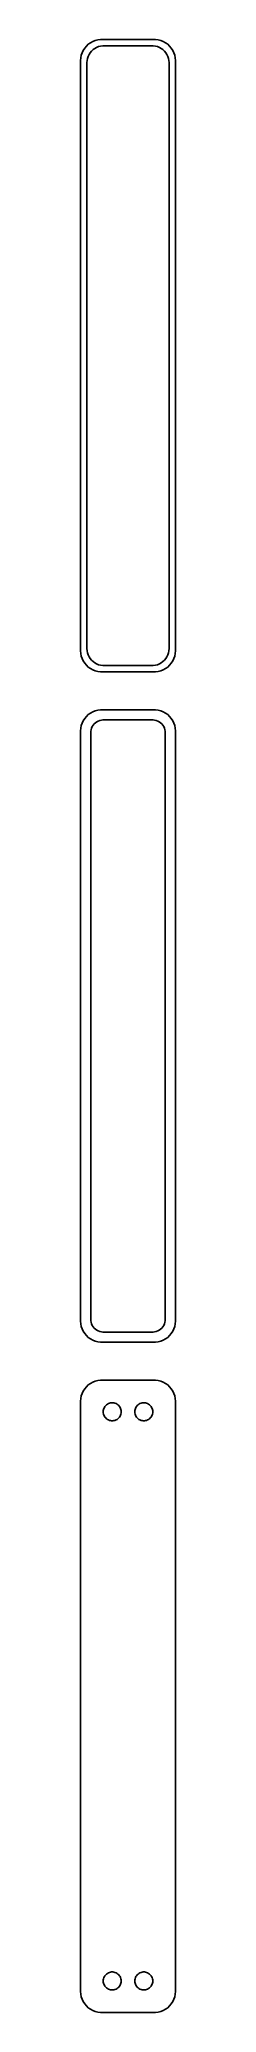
# Model space of a CAD drawing. Header units: metres. Extents: x -11 to 11, y 402 to 870.
import ezdxf

# ---------------------------------------------------------------- set-up
doc = ezdxf.new("R2010")
doc.units = ezdxf.units.M

msp = doc.modelspace()

# ---------------------------------------------------------------- linework, layer by layer
for p, q in [((-11.0929, 866.243), (-11.2106, 865.627)), ((-10.8989, 866.841), (-11.0929, 866.243)), ((-10.6315, 867.409), (-10.8989, 866.841)), ((-10.2951, 867.939), (-10.6315, 867.409)), ((-9.89484, 868.423), (-10.2951, 867.939)), ((-9.43712, 868.853), (-9.89484, 868.423)), ((-9.62433, 865.495), (-9.4691, 865.972)), ((-9.4691, 865.972), (-9.25522, 866.427)), ((-8.92912, 869.222), (-9.43712, 868.853)), ((-9.25522, 866.427), (-8.98605, 866.851)), ((-8.98605, 866.851), (-8.66586, 867.238)), ((-8.37889, 869.524), (-8.92912, 869.222)), ((-8.66586, 867.238), (-8.29968, 867.582)), ((-7.79507, 869.755), (-8.37889, 869.524)), ((-8.29968, 867.582), (-7.8933, 867.877)), ((-7.8933, 867.877), (-7.45311, 868.119)), ((-7.1869, 869.911), (-7.79507, 869.755)), ((-7.45311, 868.119), (-6.98605, 868.304)), ((-6.56395, 869.99), (-7.1869, 869.911)), ((-6.98605, 868.304), (-6.49951, 868.429)), ((6.56395, 869.99), (-6.56395, 869.99)), ((-6.49951, 868.429), (-6.00116, 868.492)), ((-6.00116, 868.492), (6.00116, 868.492)), ((6.00116, 868.492), (6.49951, 868.429)), ((6.49951, 868.429), (6.98605, 868.304)), ((7.1869, 869.911), (6.56395, 869.99)), ((6.98605, 868.304), (7.45311, 868.119)), ((7.79507, 869.755), (7.1869, 869.911)), ((7.45311, 868.119), (7.8933, 867.877)), ((8.37889, 869.524), (7.79507, 869.755)), ((7.8933, 867.877), (8.29968, 867.582)), ((8.29968, 867.582), (8.66586, 867.238)), ((8.92912, 869.222), (8.37889, 869.524)), ((8.66586, 867.238), (8.98605, 866.851)), ((9.43712, 868.853), (8.92912, 869.222)), ((8.98605, 866.851), (9.25522, 866.427)), ((9.25522, 866.427), (9.4691, 865.972)), ((9.89484, 868.423), (9.43712, 868.853)), ((9.4691, 865.972), (9.62433, 865.495)), ((10.2951, 867.939), (9.89484, 868.423)), ((10.6315, 867.409), (10.2951, 867.939)), ((10.8989, 866.841), (10.6315, 867.409)), ((11.0929, 866.243), (10.8989, 866.841)), ((11.2106, 865.627), (11.0929, 866.243)), ((-11.2106, 865.627), (-11.25, 865)), ((-11.25, 865), (-11.25, 725)), ((-9.75, 864.5), (-9.71844, 865.001)), ((-9.75, 725.5), (-9.75, 864.5)), ((-9.71844, 865.001), (-9.62433, 865.495)), ((9.62433, 865.495), (9.71844, 865.001)), ((9.71844, 865.001), (9.75, 864.5)), ((9.75, 864.5), (9.75, 725.5)), ((11.25, 865), (11.2106, 865.627)), ((11.25, 725), (11.25, 865)), ((-9.71844, 724.999), (-9.75, 725.5)), ((9.75, 725.5), (9.71844, 724.999)), ((-11.25, 725), (-11.2106, 724.373)), ((-11.2106, 724.373), (-11.0929, 723.757)), ((-11.0929, 723.757), (-10.8989, 723.159)), ((-10.8989, 723.159), (-10.6315, 722.591)), ((-10.6315, 722.591), (-10.2951, 722.061)), ((-10.2951, 722.061), (-9.89484, 721.577)), ((-9.89484, 721.577), (-9.43712, 721.147)), ((-9.62433, 724.505), (-9.71844, 724.999)), ((-9.4691, 724.028), (-9.62433, 724.505)), ((-9.25522, 723.573), (-9.4691, 724.028)), ((-9.43712, 721.147), (-8.92912, 720.778)), ((-8.98605, 723.149), (-9.25522, 723.573)), ((-8.66586, 722.762), (-8.98605, 723.149)), ((-8.92912, 720.778), (-8.37889, 720.476)), ((-8.29968, 722.418), (-8.66586, 722.762)), ((-7.8933, 722.123), (-8.29968, 722.418)), ((-7.45311, 721.881), (-7.8933, 722.123)), ((-6.98605, 721.696), (-7.45311, 721.881)), ((-6.49951, 721.571), (-6.98605, 721.696)), ((-6.00116, 721.508), (-6.49951, 721.571)), ((6.00116, 721.508), (-6.00116, 721.508)), ((6.49951, 721.571), (6.00116, 721.508)), ((6.98605, 721.696), (6.49951, 721.571)), ((7.45311, 721.881), (6.98605, 721.696)), ((7.8933, 722.123), (7.45311, 721.881)), ((8.29968, 722.418), (7.8933, 722.123)), ((8.66586, 722.762), (8.29968, 722.418)), ((8.37889, 720.476), (8.92912, 720.778)), ((8.98605, 723.149), (8.66586, 722.762)), ((8.92912, 720.778), (9.43712, 721.147)), ((9.25522, 723.573), (8.98605, 723.149)), ((9.4691, 724.028), (9.25522, 723.573)), ((9.43712, 721.147), (9.89484, 721.577)), ((9.62433, 724.505), (9.4691, 724.028)), ((9.71844, 724.999), (9.62433, 724.505)), ((9.89484, 721.577), (10.2951, 722.061)), ((10.2951, 722.061), (10.6315, 722.591)), ((10.6315, 722.591), (10.8989, 723.159)), ((10.8989, 723.159), (11.0929, 723.757)), ((11.0929, 723.757), (11.2106, 724.373)), ((11.2106, 724.373), (11.25, 725)), ((-8.37889, 720.476), (-7.79507, 720.245)), ((-7.79507, 720.245), (-7.1869, 720.089)), ((-7.1869, 720.089), (-6.56395, 720.01)), ((-6.56395, 720.01), (6.56395, 720.01)), ((6.56395, 720.01), (7.1869, 720.089)), ((7.1869, 720.089), (7.79507, 720.245)), ((7.79507, 720.245), (8.37889, 720.476)), ((-11.0929, 707.243), (-11.2106, 706.627)), ((-10.8989, 707.841), (-11.0929, 707.243)), ((-10.6315, 708.409), (-10.8989, 707.841)), ((-10.2951, 708.939), (-10.6315, 708.409)), ((-9.89484, 709.423), (-10.2951, 708.939)), ((-9.43712, 709.853), (-9.89484, 709.423)), ((-8.92912, 710.222), (-9.43712, 709.853)), ((-8.37889, 710.524), (-8.92912, 710.222)), ((-8.64432, 706.646), (-8.47786, 707)), ((-8.47786, 707), (-8.2684, 707.33)), ((-7.79507, 710.755), (-8.37889, 710.524)), ((-8.2684, 707.33), (-8.01921, 707.631)), ((-8.01921, 707.631), (-7.73424, 707.899)), ((-7.1869, 710.911), (-7.79507, 710.755)), ((-7.73424, 707.899), (-7.41798, 708.128)), ((-7.41798, 708.128), (-7.07541, 708.317)), ((-6.56395, 710.99), (-7.1869, 710.911)), ((-7.07541, 708.317), (-6.71194, 708.461)), ((-6.71194, 708.461), (-6.3333, 708.558)), ((6.56395, 710.99), (-6.56395, 710.99)), ((-6.3333, 708.558), (-5.94545, 708.607)), ((-5.94545, 708.607), (5.94545, 708.607)), ((5.94545, 708.607), (6.3333, 708.558)), ((6.3333, 708.558), (6.71194, 708.461)), ((7.1869, 710.911), (6.56395, 710.99)), ((6.71194, 708.461), (7.07541, 708.317)), ((7.07541, 708.317), (7.41798, 708.128)), ((7.79507, 710.755), (7.1869, 710.911)), ((7.41798, 708.128), (7.73424, 707.899)), ((7.73424, 707.899), (8.01921, 707.631)), ((8.37889, 710.524), (7.79507, 710.755)), ((8.01921, 707.631), (8.2684, 707.33)), ((8.2684, 707.33), (8.47786, 707)), ((8.92912, 710.222), (8.37889, 710.524)), ((8.47786, 707), (8.64432, 706.646)), ((9.43712, 709.853), (8.92912, 710.222)), ((9.89484, 709.423), (9.43712, 709.853)), ((10.2951, 708.939), (9.89484, 709.423)), ((10.6315, 708.409), (10.2951, 708.939)), ((10.8989, 707.841), (10.6315, 708.409)), ((11.0929, 707.243), (10.8989, 707.841)), ((11.2106, 706.627), (11.0929, 707.243)), ((-11.2106, 706.627), (-11.25, 706)), ((-11.25, 706), (-11.25, 566)), ((-8.86292, 705.5), (-8.83836, 705.89)), ((-8.86292, 566.5), (-8.86292, 705.5)), ((-8.83836, 705.89), (-8.76512, 706.274)), ((-8.76512, 706.274), (-8.64432, 706.646)), ((8.64432, 706.646), (8.76512, 706.274)), ((8.76512, 706.274), (8.83836, 705.89)), ((8.83836, 705.89), (8.86292, 705.5)), ((8.86292, 705.5), (8.86292, 566.5)), ((11.25, 706), (11.2106, 706.627)), ((11.25, 566), (11.25, 706)), ((-8.83836, 566.11), (-8.86292, 566.5)), ((8.86292, 566.5), (8.83836, 566.11)), ((-11.25, 566), (-11.2106, 565.373)), ((-11.2106, 565.373), (-11.0929, 564.757)), ((-11.0929, 564.757), (-10.8989, 564.159)), ((-10.8989, 564.159), (-10.6315, 563.591)), ((-10.6315, 563.591), (-10.2951, 563.061)), ((-10.2951, 563.061), (-9.89484, 562.577)), ((-9.89484, 562.577), (-9.43712, 562.147)), ((-9.43712, 562.147), (-8.92912, 561.778)), ((-8.92912, 561.778), (-8.37889, 561.476)), ((-8.76512, 565.726), (-8.83836, 566.11)), ((-8.64432, 565.354), (-8.76512, 565.726)), ((-8.47786, 565), (-8.64432, 565.354)), ((-8.2684, 564.67), (-8.47786, 565)), ((-8.01921, 564.369), (-8.2684, 564.67)), ((-7.73424, 564.101), (-8.01921, 564.369)), ((-7.41798, 563.872), (-7.73424, 564.101)), ((-7.07541, 563.683), (-7.41798, 563.872)), ((-6.71194, 563.539), (-7.07541, 563.683)), ((-6.3333, 563.442), (-6.71194, 563.539)), ((-5.94545, 563.393), (-6.3333, 563.442)), ((5.94545, 563.393), (-5.94545, 563.393)), ((6.3333, 563.442), (5.94545, 563.393)), ((6.71194, 563.539), (6.3333, 563.442)), ((7.07541, 563.683), (6.71194, 563.539)), ((7.41798, 563.872), (7.07541, 563.683)), ((7.73424, 564.101), (7.41798, 563.872)), ((8.01921, 564.369), (7.73424, 564.101)), ((8.2684, 564.67), (8.01921, 564.369)), ((8.47786, 565), (8.2684, 564.67)), ((8.37889, 561.476), (8.92912, 561.778)), ((8.64432, 565.354), (8.47786, 565)), ((8.76512, 565.726), (8.64432, 565.354)), ((8.83836, 566.11), (8.76512, 565.726)), ((8.92912, 561.778), (9.43712, 562.147)), ((9.43712, 562.147), (9.89484, 562.577)), ((9.89484, 562.577), (10.2951, 563.061)), ((10.2951, 563.061), (10.6315, 563.591)), ((10.6315, 563.591), (10.8989, 564.159)), ((10.8989, 564.159), (11.0929, 564.757)), ((11.0929, 564.757), (11.2106, 565.373)), ((11.2106, 565.373), (11.25, 566)), ((-8.37889, 561.476), (-7.79507, 561.245)), ((-7.79507, 561.245), (-7.1869, 561.089)), ((-7.1869, 561.089), (-6.56395, 561.01)), ((-6.56395, 561.01), (6.56395, 561.01)), ((6.56395, 561.01), (7.1869, 561.089)), ((7.1869, 561.089), (7.79507, 561.245)), ((7.79507, 561.245), (8.37889, 561.476)), ((-11.2106, 547.627), (-11.25, 547)), ((-11.0929, 548.243), (-11.2106, 547.627)), ((-10.8989, 548.841), (-11.0929, 548.243)), ((-10.6315, 549.409), (-10.8989, 548.841)), ((-10.2951, 549.939), (-10.6315, 549.409)), ((-9.89484, 550.423), (-10.2951, 549.939)), ((-9.43712, 550.853), (-9.89484, 550.423)), ((-8.92912, 551.222), (-9.43712, 550.853)), ((-8.37889, 551.524), (-8.92912, 551.222)), ((-7.79507, 551.755), (-8.37889, 551.524)), ((-7.1869, 551.911), (-7.79507, 551.755)), ((-6.56395, 551.99), (-7.1869, 551.911)), ((6.56395, 551.99), (-6.56395, 551.99)), ((7.1869, 551.911), (6.56395, 551.99)), ((7.79507, 551.755), (7.1869, 551.911)), ((8.37889, 551.524), (7.79507, 551.755)), ((8.92912, 551.222), (8.37889, 551.524)), ((9.43712, 550.853), (8.92912, 551.222)), ((9.89484, 550.423), (9.43712, 550.853)), ((10.2951, 549.939), (9.89484, 550.423)), ((10.6315, 549.409), (10.2951, 549.939)), ((10.8989, 548.841), (10.6315, 549.409)), ((11.0929, 548.243), (10.8989, 548.841)), ((11.2106, 547.627), (11.0929, 548.243)), ((11.25, 547), (11.2106, 547.627)), ((-11.25, 547), (-11.25, 407)), ((-5.88528, 544.5), (-5.86845, 544.768)), ((-5.86845, 544.232), (-5.88528, 544.5)), ((-5.86845, 544.768), (-5.81821, 545.031)), ((-5.81821, 543.969), (-5.86845, 544.232)), ((-5.81821, 545.031), (-5.73534, 545.286)), ((-5.73534, 543.714), (-5.81821, 543.969)), ((-5.73534, 545.286), (-5.62117, 545.529)), ((-5.62117, 543.471), (-5.73534, 543.714)), ((-5.62117, 545.529), (-5.47748, 545.755)), ((-5.47748, 543.245), (-5.62117, 543.471)), ((-5.47748, 545.755), (-5.30655, 545.962)), ((-5.30655, 543.038), (-5.47748, 543.245)), ((-5.30655, 545.962), (-5.11108, 546.145)), ((-5.11108, 542.855), (-5.30655, 543.038)), ((-5.11108, 546.145), (-4.89413, 546.303)), ((-4.89413, 546.303), (-4.65915, 546.432)), ((-4.65915, 546.432), (-4.40984, 546.531)), ((-4.40984, 546.531), (-4.1501, 546.597)), ((-4.1501, 546.597), (-3.88406, 546.631)), ((-3.88406, 546.631), (-3.61592, 546.631)), ((-3.61592, 546.631), (-3.34988, 546.597)), ((-3.34988, 546.597), (-3.09015, 546.531)), ((-3.09015, 546.531), (-2.84084, 546.432)), ((-2.84084, 546.432), (-2.60585, 546.303)), ((-2.60585, 546.303), (-2.3889, 546.145)), ((-2.3889, 546.145), (-2.19344, 545.962)), ((-2.19344, 543.038), (-2.3889, 542.855)), ((-2.19344, 545.962), (-2.02251, 545.755)), ((-2.02251, 543.245), (-2.19344, 543.038)), ((-2.02251, 545.755), (-1.87881, 545.529)), ((-1.87881, 543.471), (-2.02251, 543.245)), ((-1.87881, 545.529), (-1.76465, 545.286)), ((-1.76465, 543.714), (-1.87881, 543.471)), ((-1.76465, 545.286), (-1.68178, 545.031)), ((-1.68178, 543.969), (-1.76465, 543.714)), ((-1.68178, 545.031), (-1.63153, 544.768)), ((-1.63153, 544.232), (-1.68178, 543.969)), ((-1.63153, 544.768), (-1.6147, 544.5)), ((-1.6147, 544.5), (-1.63153, 544.232)), ((1.6147, 544.5), (1.63153, 544.768)), ((1.63153, 544.232), (1.6147, 544.5)), ((1.63153, 544.768), (1.68178, 545.031)), ((1.68178, 543.969), (1.63153, 544.232)), ((1.68178, 545.031), (1.76465, 545.286)), ((1.76465, 543.714), (1.68178, 543.969)), ((1.76465, 545.286), (1.87881, 545.529)), ((1.87881, 543.471), (1.76465, 543.714)), ((1.87881, 545.529), (2.02251, 545.755)), ((2.02251, 543.245), (1.87881, 543.471)), ((2.02251, 545.755), (2.19344, 545.962)), ((2.19344, 543.038), (2.02251, 543.245)), ((2.19344, 545.962), (2.3889, 546.145)), ((2.3889, 542.855), (2.19344, 543.038)), ((2.3889, 546.145), (2.60585, 546.303)), ((2.60585, 546.303), (2.84084, 546.432)), ((2.84084, 546.432), (3.09015, 546.531)), ((3.09015, 546.531), (3.34988, 546.597)), ((3.34988, 546.597), (3.61592, 546.631)), ((3.61592, 546.631), (3.88406, 546.631)), ((3.88406, 546.631), (4.1501, 546.597)), ((4.1501, 546.597), (4.40984, 546.531)), ((4.40984, 546.531), (4.65915, 546.432)), ((4.65915, 546.432), (4.89413, 546.303)), ((4.89413, 546.303), (5.11108, 546.145)), ((5.11108, 546.145), (5.30655, 545.962)), ((5.30655, 543.038), (5.11108, 542.855)), ((5.30655, 545.962), (5.47748, 545.755)), ((5.47748, 543.245), (5.30655, 543.038)), ((5.47748, 545.755), (5.62117, 545.529)), ((5.62117, 543.471), (5.47748, 543.245)), ((5.62117, 545.529), (5.73534, 545.286)), ((5.73534, 543.714), (5.62117, 543.471)), ((5.73534, 545.286), (5.81821, 545.031)), ((5.81821, 543.969), (5.73534, 543.714)), ((5.81821, 545.031), (5.86845, 544.768)), ((5.86845, 544.232), (5.81821, 543.969)), ((5.86845, 544.768), (5.88528, 544.5)), ((5.88528, 544.5), (5.86845, 544.232)), ((11.25, 407), (11.25, 547)), ((-4.89413, 542.697), (-5.11108, 542.855)), ((-4.65915, 542.568), (-4.89413, 542.697)), ((-4.40984, 542.469), (-4.65915, 542.568)), ((-4.1501, 542.403), (-4.40984, 542.469)), ((-3.88406, 542.369), (-4.1501, 542.403)), ((-3.61592, 542.369), (-3.88406, 542.369)), ((-3.34988, 542.403), (-3.61592, 542.369)), ((-3.09015, 542.469), (-3.34988, 542.403)), ((-2.84084, 542.568), (-3.09015, 542.469)), ((-2.60585, 542.697), (-2.84084, 542.568)), ((-2.3889, 542.855), (-2.60585, 542.697)), ((2.60585, 542.697), (2.3889, 542.855)), ((2.84084, 542.568), (2.60585, 542.697)), ((3.09015, 542.469), (2.84084, 542.568)), ((3.34988, 542.403), (3.09015, 542.469)), ((3.61592, 542.369), (3.34988, 542.403)), ((3.88406, 542.369), (3.61592, 542.369)), ((4.1501, 542.403), (3.88406, 542.369)), ((4.40984, 542.469), (4.1501, 542.403)), ((4.65915, 542.568), (4.40984, 542.469)), ((4.89413, 542.697), (4.65915, 542.568)), ((5.11108, 542.855), (4.89413, 542.697)), ((-5.88528, 409.5), (-5.86845, 409.768)), ((-5.86845, 409.232), (-5.88528, 409.5)), ((-5.86845, 409.768), (-5.81821, 410.031)), ((-5.81821, 408.969), (-5.86845, 409.232)), ((-5.81821, 410.031), (-5.73534, 410.286)), ((-5.73534, 408.714), (-5.81821, 408.969)), ((-5.73534, 410.286), (-5.62117, 410.529)), ((-5.62117, 408.471), (-5.73534, 408.714)), ((-5.62117, 410.529), (-5.47748, 410.755)), ((-5.47748, 408.245), (-5.62117, 408.471)), ((-5.47748, 410.755), (-5.30655, 410.962)), ((-5.30655, 408.038), (-5.47748, 408.245)), ((-5.30655, 410.962), (-5.11108, 411.145)), ((-5.11108, 407.855), (-5.30655, 408.038)), ((-5.11108, 411.145), (-4.89413, 411.303)), ((-4.89413, 407.697), (-5.11108, 407.855)), ((-4.89413, 411.303), (-4.65915, 411.432)), ((-4.65915, 407.568), (-4.89413, 407.697)), ((-4.65915, 411.432), (-4.40984, 411.531)), ((-4.40984, 407.469), (-4.65915, 407.568)), ((-4.40984, 411.531), (-4.1501, 411.597)), ((-4.1501, 407.403), (-4.40984, 407.469)), ((-4.1501, 411.597), (-3.88406, 411.631)), ((-3.88406, 407.369), (-4.1501, 407.403)), ((-3.88406, 411.631), (-3.61592, 411.631)), ((-3.61592, 407.369), (-3.88406, 407.369)), ((-3.61592, 411.631), (-3.34988, 411.597)), ((-3.34988, 407.403), (-3.61592, 407.369)), ((-3.34988, 411.597), (-3.09015, 411.531)), ((-3.09015, 407.469), (-3.34988, 407.403)), ((-3.09015, 411.531), (-2.84084, 411.432)), ((-2.84084, 407.568), (-3.09015, 407.469)), ((-2.84084, 411.432), (-2.60585, 411.303)), ((-2.60585, 407.697), (-2.84084, 407.568)), ((-2.60585, 411.303), (-2.3889, 411.145)), ((-2.3889, 407.855), (-2.60585, 407.697)), ((-2.3889, 411.145), (-2.19344, 410.962)), ((-2.19344, 408.038), (-2.3889, 407.855)), ((-2.19344, 410.962), (-2.02251, 410.755)), ((-2.02251, 408.245), (-2.19344, 408.038)), ((-2.02251, 410.755), (-1.87881, 410.529)), ((-1.87881, 408.471), (-2.02251, 408.245)), ((-1.87881, 410.529), (-1.76465, 410.286)), ((-1.76465, 408.714), (-1.87881, 408.471)), ((-1.76465, 410.286), (-1.68178, 410.031)), ((-1.68178, 408.969), (-1.76465, 408.714)), ((-1.68178, 410.031), (-1.63153, 409.768)), ((-1.63153, 409.232), (-1.68178, 408.969)), ((-1.63153, 409.768), (-1.6147, 409.5)), ((-1.6147, 409.5), (-1.63153, 409.232)), ((1.6147, 409.5), (1.63153, 409.768)), ((1.63153, 409.232), (1.6147, 409.5)), ((1.63153, 409.768), (1.68178, 410.031)), ((1.68178, 408.969), (1.63153, 409.232)), ((1.68178, 410.031), (1.76465, 410.286)), ((1.76465, 408.714), (1.68178, 408.969)), ((1.76465, 410.286), (1.87881, 410.529)), ((1.87881, 408.471), (1.76465, 408.714)), ((1.87881, 410.529), (2.02251, 410.755)), ((2.02251, 408.245), (1.87881, 408.471)), ((2.02251, 410.755), (2.19344, 410.962)), ((2.19344, 408.038), (2.02251, 408.245)), ((2.19344, 410.962), (2.3889, 411.145)), ((2.3889, 407.855), (2.19344, 408.038)), ((2.3889, 411.145), (2.60585, 411.303)), ((2.60585, 407.697), (2.3889, 407.855)), ((2.60585, 411.303), (2.84084, 411.432)), ((2.84084, 407.568), (2.60585, 407.697)), ((2.84084, 411.432), (3.09015, 411.531)), ((3.09015, 407.469), (2.84084, 407.568)), ((3.09015, 411.531), (3.34988, 411.597)), ((3.34988, 407.403), (3.09015, 407.469)), ((3.34988, 411.597), (3.61592, 411.631)), ((3.61592, 407.369), (3.34988, 407.403)), ((3.61592, 411.631), (3.88406, 411.631)), ((3.88406, 407.369), (3.61592, 407.369)), ((3.88406, 411.631), (4.1501, 411.597)), ((4.1501, 407.403), (3.88406, 407.369)), ((4.1501, 411.597), (4.40984, 411.531)), ((4.40984, 407.469), (4.1501, 407.403)), ((4.40984, 411.531), (4.65915, 411.432)), ((4.65915, 407.568), (4.40984, 407.469)), ((4.65915, 411.432), (4.89413, 411.303)), ((4.89413, 407.697), (4.65915, 407.568)), ((4.89413, 411.303), (5.11108, 411.145)), ((5.11108, 407.855), (4.89413, 407.697)), ((5.11108, 411.145), (5.30655, 410.962)), ((5.30655, 408.038), (5.11108, 407.855)), ((5.30655, 410.962), (5.47748, 410.755)), ((5.47748, 408.245), (5.30655, 408.038)), ((5.47748, 410.755), (5.62117, 410.529)), ((5.62117, 408.471), (5.47748, 408.245)), ((5.62117, 410.529), (5.73534, 410.286)), ((5.73534, 408.714), (5.62117, 408.471)), ((5.73534, 410.286), (5.81821, 410.031)), ((5.81821, 408.969), (5.73534, 408.714)), ((5.81821, 410.031), (5.86845, 409.768)), ((5.86845, 409.232), (5.81821, 408.969)), ((5.86845, 409.768), (5.88528, 409.5)), ((5.88528, 409.5), (5.86845, 409.232)), ((-11.25, 407), (-11.2106, 406.373)), ((-11.2106, 406.373), (-11.0929, 405.757)), ((-11.0929, 405.757), (-10.8989, 405.159)), ((-10.8989, 405.159), (-10.6315, 404.591)), ((-10.6315, 404.591), (-10.2951, 404.061)), ((-10.2951, 404.061), (-9.89484, 403.577)), ((-9.89484, 403.577), (-9.43712, 403.147)), ((-9.43712, 403.147), (-8.92912, 402.778)), ((-8.92912, 402.778), (-8.37889, 402.476)), ((-8.37889, 402.476), (-7.79507, 402.245)), ((7.79507, 402.245), (8.37889, 402.476)), ((8.37889, 402.476), (8.92912, 402.778)), ((8.92912, 402.778), (9.43712, 403.147)), ((9.43712, 403.147), (9.89484, 403.577)), ((9.89484, 403.577), (10.2951, 404.061)), ((10.2951, 404.061), (10.6315, 404.591)), ((10.6315, 404.591), (10.8989, 405.159)), ((10.8989, 405.159), (11.0929, 405.757)), ((11.0929, 405.757), (11.2106, 406.373)), ((11.2106, 406.373), (11.25, 407)), ((-7.79507, 402.245), (-7.1869, 402.089)), ((-7.1869, 402.089), (-6.56395, 402.01)), ((-6.56395, 402.01), (6.56395, 402.01)), ((6.56395, 402.01), (7.1869, 402.089)), ((7.1869, 402.089), (7.79507, 402.245))]:
    msp.add_line(p, q)

doc.saveas('drawing.dxf')
